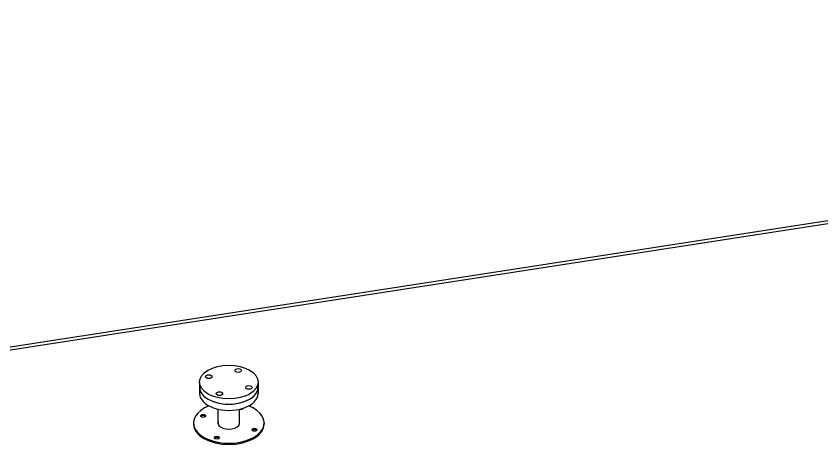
# Model space of a CAD drawing. Header units: millimetres. Extents: x 0 to 89100, y 0 to 63000.
# Drawn here: x 63666 to 65374, y 56446 to 57363 of the extents above; entities that cross this region are included whole.
import ezdxf

# ---------------------------------------------------------------- set-up
doc = ezdxf.new("R2010")
doc.units = ezdxf.units.MM
doc.header["$LTSCALE"] = 150
doc.layers.add('Visible', color=7, linetype='Continuous', lineweight=25)

msp = doc.modelspace()

# ---------------------------------------------------------------- linework, layer by layer
at = {"layer": 'Visible'}
for p, q in [((62881.17, 56542.5), (67975.12, 57330.53)), ((67978.23, 57323.84), (62886.64, 56536.17)), ((64055.3, 56587.61), (64055.3, 56576.59)), ((64179.05, 56587.61), (64179.05, 56576.59)), ((64055.3, 56576.59), (64055.3, 56563.42)), ((64179.05, 56576.59), (64179.05, 56563.42)), ((64094.57, 56499.27), (64094.57, 56530.17)), ((64139.79, 56499.27), (64139.79, 56530.17)), ((64042.18, 56501.27), (64042.18, 56498.82)), ((64192.18, 56501.27), (64192.18, 56498.82))]:
    msp.add_line(p, q, dxfattribs=at)
for centre, major_axis, start_param, end_param in [((68289.52, 57194.93), (-6187.5, 0), 6.0962024, 9.6168762), ((68289.52, 57194.93), (-6112.5, 0), 0, 1.3652724), ((64117.18, 56576.59), (-61.87, 0), 0, 3.1415927), ((64117.18, 56576.59), (61.87, 0), 3.1415927, 6.2831853), ((64117.18, 56563.42), (-61.87, 0), 0, 3.1415927), ((64117.18, 56501.27), (-75, 0), 5.3059382, 10.402025), ((64142.54, 56532.66), (5.25, 0), 4.16228, 6.1858257), ((64142.54, 56530.21), (-5.25, 0), 3.5575447, 3.7871654), ((64062.8, 56513.46), (-5.25, 0), 3.5575447, 5.8672332), ((64117.18, 56501.27), (22.87, 0), 2.9899521, 6.4348258), ((64117.18, 56498.82), (-22.87, 0), 6.1315448, 6.1903166), ((64117.18, 56498.82), (22.87, 0), 0.0928688, 0.1516405), ((64117.18, 56498.82), (75, 0), 3.1415927, 6.2831853), ((64171.56, 56484.18), (-5.25, 0), 3.5575447, 5.8672332), ((64091.82, 56467.42), (-5.25, 0), 3.5575447, 5.8672332)]:
    msp.add_ellipse(centre, major_axis=major_axis, ratio=0.5773503, start_param=start_param, end_param=end_param, dxfattribs=at)
for centre, major_axis in [((64117.18, 56587.61), (61.87, 0)), ((64136.99, 56612.14), (6.75, 0)), ((64074.7, 56599.05), (6.75, 0)), ((64159.66, 56576.17), (-6.75, 0)), ((64097.37, 56563.08), (-6.75, 0)), ((64062.8, 56515.91), (5.25, 0)), ((64171.56, 56486.63), (-5.25, 0)), ((64091.82, 56469.87), (5.25, 0))]:
    msp.add_ellipse(centre, major_axis=major_axis, ratio=0.5773503, dxfattribs=at)

doc.saveas('drawing.dxf')
